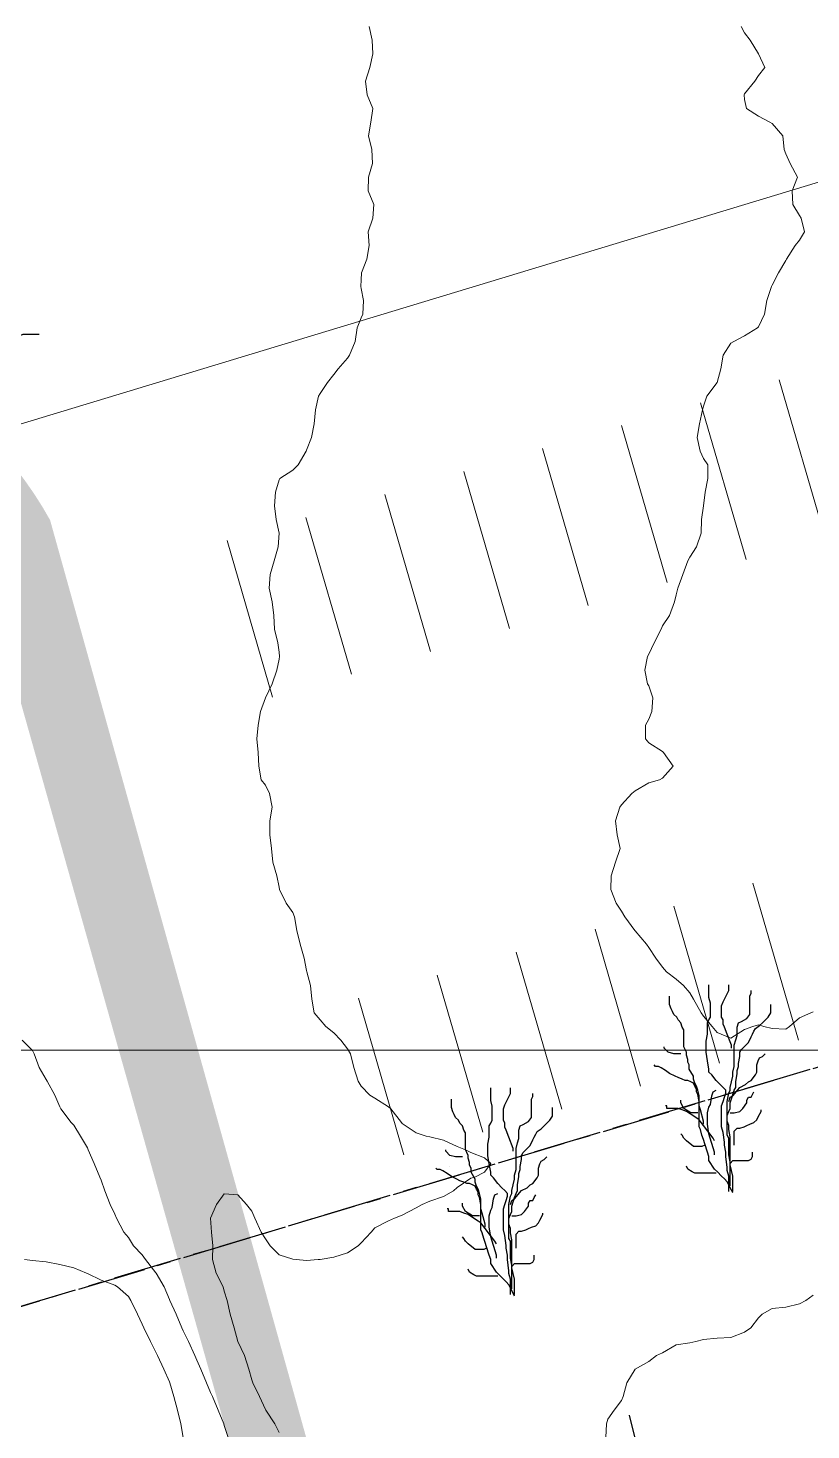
# Model space of a CAD drawing. Header units: centimetres. Extents: x 0 to 642158, y -847 to 649707.
# Drawn here: x 616996.6 to 617025.2, y 621173.5 to 621224.7 of the extents above; entities that cross this region are included whole.
import ezdxf

# ---------------------------------------------------------------- set-up
doc = ezdxf.new("R2010")
doc.units = ezdxf.units.CM
doc.header["$MEASUREMENT"] = 0
doc.linetypes.add('ACAD_ISO04W100', pattern=[30, 24, -3, 0, -3])
doc.linetypes.add('CENTERX2', pattern=[4, 2.5, -0.5, 0.5, -0.5])
for name, color, linetype, lineweight in [('MEV_grille', 254, 'Continuous', 9), ('MEV_schema paysager_V', 7, 'Continuous', 20), ('MEV_vegetal_V', 7, 'Continuous', 25), ('WAL_topographie 0.5', 253, 'Continuous', 20)]:
    doc.layers.add(name, color=color, linetype=linetype, lineweight=lineweight)
doc.layers.add('MEV_schema paysager_Ha', color=7, linetype='Continuous', lineweight=25, transparency=0.13)
doc.layers.add('SPW_parcellaire cadastral', color=7, linetype='CENTERX2', lineweight=25, true_color=0xff0542)
doc.linetypes.add('FENCELINE1', pattern='A,6.35,-2.54,[133,ltypeshp.shx,S=2.54,R=0,X=-2.54,Y=0],-2.54,25.4', length=36.83)
picture_1 = doc.add_image_def('image2.png', size_in_pixel=(6614, 11023))

# ---------------------------------------------------------------- blocks, each defined once
blk = doc.blocks.new('legende vegetal')
at = {"linetype": 'ACAD_ISO04W100', "ltscale": 0.5}
blk.add_lwpolyline([(617018.434, 621173.873), (617035.162, 621107.256)], dxfattribs=at)
at = {"layer": 'MEV_vegetal_V'}
for points in [[(616989.119, 621211.187), (616989.119, 621211.381), (616989.896, 621211.769), (616990.09, 621211.769), (616990.479, 621211.964), (616990.868, 621211.964), (616992.034, 621212.352), (616992.422, 621212.546), (616992.616, 621212.741), (616994.365, 621212.741), (616995.337, 621212.935), (616996.308, 621213.323), (616996.891, 621213.323)], [(617022.069, 621182.035), (617022.069, 621182.599), (617022.018, 621182.805), (617022.018, 621182.907), (617021.966, 621183.318), (617021.966, 621183.472), (617021.915, 621183.728), (617021.915, 621183.831), (617021.864, 621184.19), (617021.812, 621184.395), (617021.812, 621185.165), (617021.864, 621185.319), (617021.915, 621185.473), (617021.966, 621185.627), (617021.966, 621185.73), (617021.864, 621185.832), (617021.761, 621185.935), (617021.607, 621186.089), (617021.453, 621186.294), (617021.35, 621186.397), (617021.35, 621186.499), (617021.299, 621186.807), (617021.248, 621187.115), (617021.248, 621187.526), (617021.299, 621187.782), (617021.299, 621188.193), (617021.35, 621188.295), (617021.402, 621188.398), (617021.402, 621188.911), (617021.35, 621189.116), (617021.35, 621189.578)], [(617022.172, 621187.269), (617022.172, 621187.372), (617022.018, 621187.782), (617021.915, 621188.039), (617021.864, 621188.141), (617021.864, 621188.295), (617021.812, 621188.398), (617021.812, 621188.808), (617021.864, 621188.962), (617022.069, 621189.373), (617022.069, 621189.578)], [(617022.223, 621181.984), (617022.172, 621182.086), (617022.018, 621182.394), (617021.915, 621182.497), (617021.812, 621182.599), (617021.659, 621182.753), (617021.556, 621182.856), (617021.35, 621183.164), (617021.35, 621183.318), (617021.299, 621183.472), (617021.196, 621183.78), (617021.145, 621183.934), (617021.094, 621184.088), (617021.042, 621184.293), (617020.991, 621184.395), (617020.991, 621185.524), (617020.94, 621185.73), (617020.888, 621185.883), (617020.837, 621185.986), (617020.786, 621186.14), (617020.786, 621186.243), (617020.632, 621186.499), (617020.632, 621186.653), (617020.581, 621186.756), (617020.581, 621186.858), (617020.529, 621187.012), (617020.529, 621187.115), (617020.478, 621187.218), (617020.426, 621187.32), (617020.426, 621187.936), (617020.375, 621188.039), (617020.324, 621188.193), (617020.221, 621188.295), (617020.17, 621188.398), (617020.067, 621188.501), (617020.016, 621188.603), (617019.964, 621188.706), (617019.913, 621188.86), (617019.913, 621189.168)], [(617022.223, 621182.035), (617022.223, 621182.599), (617022.172, 621182.805), (617022.12, 621183.01), (617022.12, 621183.113), (617022.069, 621183.369), (617022.069, 621183.985), (617022.018, 621184.088), (617022.018, 621185.319), (617022.069, 621185.627), (617022.12, 621185.73), (617022.12, 621185.832), (617022.172, 621186.037), (617022.223, 621186.243), (617022.223, 621186.397), (617022.274, 621186.602), (617022.274, 621187.372), (617022.326, 621187.577), (617022.377, 621187.731), (617022.377, 621188.039), (617022.429, 621188.193), (617022.531, 621188.244), (617022.736, 621188.347), (617022.839, 621188.501), (617022.839, 621189.168), (617022.89, 621189.27), (617022.89, 621189.373)], [(617022.12, 621182.24), (617022.12, 621184.036), (617022.069, 621184.293), (617022.069, 621184.447), (617022.018, 621184.601), (617022.018, 621184.806), (617022.069, 621184.96), (617022.12, 621185.062), (617022.12, 621185.268), (617022.172, 621185.422), (617022.223, 621185.576), (617022.274, 621185.73), (617022.326, 621185.832), (617022.326, 621186.037), (617022.377, 621186.345), (617022.377, 621186.448), (617022.429, 621186.602), (617022.429, 621186.705), (617022.48, 621186.961), (617022.48, 621187.115), (617022.531, 621187.218), (617022.788, 621187.474), (617022.89, 621187.679), (617022.942, 621187.782), (617022.993, 621187.885), (617023.044, 621187.987), (617023.199, 621188.09), (617023.301, 621188.193), (617023.506, 621188.398), (617023.609, 621188.552), (617023.609, 621188.86)], [(617020.324, 621187.064), (617020.067, 621187.064), (617019.862, 621187.115), (617019.708, 621187.269), (617019.708, 621187.32)], [(617022.069, 621185.319), (617022.12, 621185.473), (617022.223, 621185.524), (617022.48, 621185.832), (617022.685, 621185.935), (617022.788, 621186.037), (617022.89, 621186.089), (617023.044, 621186.294), (617023.096, 621186.397), (617023.096, 621186.653), (617023.147, 621186.807), (617023.199, 621186.91), (617023.301, 621186.961), (617023.404, 621187.064)], [(617021.145, 621184.498), (617021.145, 621184.601), (617021.042, 621185.011), (617020.991, 621185.165), (617020.991, 621185.319), (617020.94, 621185.576), (617020.888, 621185.678), (617020.888, 621185.781), (617020.837, 621185.883), (617020.786, 621185.986), (617020.683, 621186.037), (617020.581, 621186.089), (617020.478, 621186.089), (617020.375, 621186.14), (617020.221, 621186.191), (617020.118, 621186.243), (617019.913, 621186.345), (617019.759, 621186.448), (617019.605, 621186.551), (617019.502, 621186.602), (617019.4, 621186.602), (617019.348, 621186.653)], [(617014.098, 621178.274), (617014.098, 621178.838), (617014.047, 621179.043), (617014.047, 621179.146), (617013.995, 621179.557), (617013.995, 621179.71), (617013.944, 621179.967), (617013.944, 621180.07), (617013.893, 621180.429), (617013.841, 621180.634), (617013.841, 621181.404), (617013.893, 621181.558), (617013.944, 621181.712), (617013.995, 621181.866), (617013.995, 621181.968), (617013.893, 621182.071), (617013.79, 621182.174), (617013.636, 621182.328), (617013.482, 621182.533), (617013.38, 621182.635), (617013.38, 621182.738), (617013.328, 621183.046), (617013.277, 621183.354), (617013.277, 621183.764), (617013.328, 621184.021), (617013.328, 621184.431), (617013.38, 621184.534), (617013.431, 621184.637), (617013.431, 621185.15), (617013.38, 621185.355), (617013.38, 621185.817)], [(617014.201, 621183.508), (617014.201, 621183.61), (617014.047, 621184.021), (617013.944, 621184.277), (617013.893, 621184.38), (617013.893, 621184.534), (617013.841, 621184.637), (617013.841, 621185.047), (617013.893, 621185.201), (617014.098, 621185.612), (617014.098, 621185.817)], [(617014.252, 621178.274), (617014.252, 621178.838), (617014.201, 621179.043), (617014.15, 621179.249), (617014.15, 621179.351), (617014.098, 621179.608), (617014.098, 621180.224), (617014.047, 621180.326), (617014.047, 621181.558), (617014.098, 621181.866), (617014.15, 621181.968), (617014.15, 621182.071), (617014.201, 621182.276), (617014.252, 621182.481), (617014.252, 621182.635), (617014.304, 621182.841), (617014.304, 621183.61), (617014.355, 621183.816), (617014.406, 621183.97), (617014.406, 621184.277), (617014.458, 621184.431), (617014.56, 621184.483), (617014.765, 621184.585), (617014.868, 621184.739), (617014.868, 621185.406), (617014.919, 621185.509), (617014.919, 621185.612)], [(617021.556, 621183.369), (617021.556, 621183.472), (617021.35, 621184.139), (617021.299, 621184.498), (617021.299, 621184.909), (617021.35, 621185.114), (617021.402, 621185.216), (617021.453, 621185.524), (617021.505, 621185.678), (617021.607, 621185.73)], [(617022.12, 621184.909), (617022.274, 621184.909), (617022.48, 621184.96), (617022.583, 621185.062), (617022.736, 621185.268), (617022.736, 621185.37), (617022.788, 621185.473), (617022.89, 621185.473), (617022.942, 621185.576), (617022.993, 621185.678)], [(617014.252, 621178.222), (617014.201, 621178.325), (617014.047, 621178.633), (617013.944, 621178.736), (617013.841, 621178.838), (617013.688, 621178.992), (617013.585, 621179.095), (617013.38, 621179.403), (617013.38, 621179.557), (617013.328, 621179.71), (617013.226, 621180.018), (617013.174, 621180.172), (617013.123, 621180.326), (617013.071, 621180.532), (617013.02, 621180.634), (617013.02, 621181.763), (617012.969, 621181.968), (617012.917, 621182.122), (617012.866, 621182.225), (617012.815, 621182.379), (617012.815, 621182.481), (617012.661, 621182.738), (617012.661, 621182.892), (617012.61, 621182.995), (617012.61, 621183.097), (617012.558, 621183.251), (617012.558, 621183.354), (617012.507, 621183.456), (617012.456, 621183.559), (617012.456, 621184.175), (617012.404, 621184.277), (617012.353, 621184.431), (617012.25, 621184.534), (617012.199, 621184.637), (617012.096, 621184.739), (617012.045, 621184.842), (617011.993, 621184.945), (617011.942, 621185.098), (617011.942, 621185.406)], [(617014.15, 621178.479), (617014.15, 621180.275), (617014.098, 621180.532), (617014.098, 621180.685), (617014.047, 621180.839), (617014.047, 621181.045), (617014.098, 621181.199), (617014.15, 621181.301), (617014.15, 621181.506), (617014.201, 621181.66), (617014.252, 621181.814), (617014.304, 621181.968), (617014.355, 621182.071), (617014.355, 621182.276), (617014.406, 621182.584), (617014.406, 621182.687), (617014.458, 621182.841), (617014.458, 621182.943), (617014.509, 621183.2), (617014.509, 621183.354), (617014.56, 621183.456), (617014.817, 621183.713), (617014.919, 621183.918), (617014.971, 621184.021), (617015.022, 621184.123), (617015.074, 621184.226), (617015.228, 621184.329), (617015.33, 621184.431), (617015.535, 621184.637), (617015.638, 621184.791), (617015.638, 621185.098)], [(617021.556, 621183.882), (617021.505, 621183.985), (617020.991, 621184.652), (617020.837, 621184.755), (617020.529, 621184.96), (617020.375, 621185.011), (617020.221, 621185.062), (617019.811, 621185.062), (617019.811, 621185.165), (617019.759, 621185.165)], [(617020.94, 621184.909), (617020.683, 621184.909), (617020.426, 621185.062), (617020.324, 621185.268), (617020.324, 621185.37)], [(617022.274, 621183.728), (617022.274, 621184.241), (617022.377, 621184.344), (617022.48, 621184.344), (617022.634, 621184.395), (617022.736, 621184.447), (617022.839, 621184.498), (617022.993, 621184.549), (617023.096, 621184.652), (617023.147, 621184.755), (617023.25, 621184.96), (617023.25, 621185.011)], [(617021.196, 621183.728), (617021.094, 621183.677), (617020.786, 621183.677), (617020.529, 621183.882), (617020.426, 621183.985), (617020.375, 621184.088), (617020.324, 621184.139)], [(617012.353, 621183.302), (617012.096, 621183.302), (617011.891, 621183.354), (617011.737, 621183.508), (617011.737, 621183.559)], [(617022.12, 621182.907), (617022.12, 621183.061), (617022.223, 621183.164), (617022.788, 621183.164), (617022.89, 621183.215), (617022.942, 621183.318), (617022.942, 621183.472)], [(617013.174, 621180.737), (617013.174, 621180.839), (617013.071, 621181.25), (617013.02, 621181.404), (617013.02, 621181.558), (617012.969, 621181.814), (617012.917, 621181.917), (617012.917, 621182.02), (617012.866, 621182.122), (617012.815, 621182.225), (617012.712, 621182.276), (617012.61, 621182.328), (617012.507, 621182.328), (617012.404, 621182.379), (617012.25, 621182.43), (617012.147, 621182.481), (617011.942, 621182.584), (617011.788, 621182.687), (617011.634, 621182.789), (617011.532, 621182.841), (617011.429, 621182.841), (617011.378, 621182.892)], [(617011.861, 621182.952), (617011.861, 621182.952)], [(617014.098, 621181.558), (617014.15, 621181.712), (617014.252, 621181.763), (617014.509, 621182.071), (617014.714, 621182.174), (617014.817, 621182.276), (617014.919, 621182.328), (617015.074, 621182.533), (617015.125, 621182.635), (617015.125, 621182.892), (617015.176, 621183.046), (617015.228, 621183.149), (617015.33, 621183.2), (617015.433, 621183.302)], [(617021.607, 621182.702), (617020.837, 621182.702), (617020.735, 621182.753), (617020.581, 621182.856), (617020.529, 621182.959)], [(617013.585, 621179.608), (617013.585, 621179.71), (617013.38, 621180.378), (617013.328, 621180.737), (617013.328, 621181.147), (617013.38, 621181.353), (617013.431, 621181.455), (617013.482, 621181.763), (617013.534, 621181.917), (617013.636, 621181.968)], [(617014.15, 621181.147), (617014.304, 621181.147), (617014.509, 621181.199), (617014.612, 621181.301), (617014.765, 621181.506), (617014.765, 621181.609), (617014.817, 621181.712), (617014.919, 621181.712), (617014.971, 621181.814), (617015.022, 621181.917)], [(617013.585, 621180.121), (617013.534, 621180.224), (617013.02, 621180.891), (617012.866, 621180.993), (617012.558, 621181.199), (617012.404, 621181.25), (617012.25, 621181.301), (617011.84, 621181.301), (617011.84, 621181.404), (617011.788, 621181.404)], [(617012.969, 621181.147), (617012.712, 621181.147), (617012.456, 621181.301), (617012.353, 621181.506), (617012.353, 621181.609)], [(617014.304, 621179.967), (617014.304, 621180.48), (617014.406, 621180.583), (617014.509, 621180.583), (617014.663, 621180.634), (617014.765, 621180.685), (617014.868, 621180.737), (617015.022, 621180.788), (617015.125, 621180.891), (617015.176, 621180.993), (617015.279, 621181.199), (617015.279, 621181.25)], [(617013.226, 621179.967), (617013.123, 621179.916), (617012.815, 621179.916), (617012.558, 621180.121), (617012.456, 621180.224), (617012.404, 621180.326), (617012.353, 621180.378)], [(617014.15, 621179.146), (617014.15, 621179.3), (617014.252, 621179.403), (617014.817, 621179.403), (617014.919, 621179.454), (617014.971, 621179.557), (617014.971, 621179.71)], [(617013.636, 621178.941), (617012.866, 621178.941), (617012.764, 621178.992), (617012.61, 621179.095), (617012.558, 621179.197)]]:
    blk.add_lwpolyline(points, dxfattribs=at)
blk = doc.blocks.new('*U114')
at = {"layer": 'MEV_grille', "transparency": 33554687}
blk.add_lwpolyline([(-1338.461, 0), (1338.461, 0)], dxfattribs=at)
blk = doc.blocks.new('*U115')
at = {"layer": 'MEV_grille', "color": 0, "linetype": 'ByBlock', "lineweight": -2, "transparency": 16777216}
blk.add_blockref('*U114', (0, -1200), dxfattribs=at)

msp = doc.modelspace()

# ---------------------------------------------------------------- hatches: boundary and pattern name
at = {"layer": 'MEV_schema paysager_Ha', "transparency": 33554687}
h = msp.add_hatch(dxfattribs=at)
h.set_pattern_fill('AR-SAND', color=256, angle=45)
h.set_pattern_definition([(82.5, (0, 0), (-1.407013184, 1.3179271225), [0, -1.52, 0, -1.7, 0, -1.625]), (52.5, (0, 0), (-0.744137511, 3.24697973), [0, -0.82, 0, -1.37, 0, -0.525]), (12.5, (-0.8697, -0.8697), (2.198029273, 2.206032383), [0, -0.5, 0, -1.8, 0, -2.35]), (2.5, (-0.8697, -0.8697), (1.5050421636, 2.746262851), [0, -0.25, 0, -1.18, 0, -1.35])])
edge = h.paths.add_edge_path()
edge.add_line((616904.324, 621190.066), (616982.401, 621210.953))
edge.add_arc((616984.552, 621198.967), 12.177, 33.0735, 100.1729, ccw=False)
edge.add_line((616994.756, 621205.612), (617014.985, 621133.912))
edge.add_line((617014.985, 621133.912), (617017.553, 621134.537))
edge.add_line((617017.553, 621134.537), (616997.388, 621206.734))
edge.add_arc((616985.445, 621200.128), 13.648, 28.9491, 104.5602)
edge.add_line((616982.014, 621213.338), (616903.37, 621192.87))
edge.add_line((616903.37, 621192.87), (616904.324, 621190.066))

# ---------------------------------------------------------------- linework, layer by layer
at = {"layer": 'MEV_schema paysager_V', "color": 60, "linetype": 'FENCELINE1', "ltscale": 0.2}
msp.add_lwpolyline([(616906.386, 621183), (617050.979, 621226.816), (617022.978, 621370.881)], dxfattribs=at)
at = {"layer": 'MEV_schema paysager_V', "color": 51}
for points in [[(617024.016, 621211.854), (617025.681, 621206.129)], [(617021.135, 621211.016), (617022.8, 621205.291)], [(617018.255, 621210.179), (617019.919, 621204.453)], [(617015.374, 621209.341), (617017.039, 621203.616)], [(617012.493, 621208.503), (617014.158, 621202.778)], [(617009.613, 621207.666), (617011.277, 621201.941)], [(617006.732, 621206.828), (617008.397, 621201.103)], [(617003.851, 621205.991), (617005.516, 621200.265)], [(617023.049, 621193.476), (617024.714, 621187.751)], [(617020.168, 621192.638), (617021.833, 621186.913)], [(617017.287, 621191.801), (617018.952, 621186.075)], [(617014.407, 621190.963), (617016.072, 621185.238)], [(617011.526, 621190.125), (617013.191, 621184.4)], [(617008.645, 621189.288), (617010.31, 621183.563)]]:
    msp.add_lwpolyline(points, dxfattribs=at)
at = {"layer": 'SPW_parcellaire cadastral'}
for points in [[(616994.605, 621177.519), (616985.886, 621207.147), (616944.019, 621346.288), (616971.753, 621365.049), (617029.25, 621381.354), (617065.63, 621389.514), (617071.741, 621390.887), (617073.221, 621360.179), (617089.684, 621313.243), (617093.033, 621290.202), (617101.744, 621209.692), (616994.605, 621177.519)], [(616991.404, 621171.223), (616996.089, 621172.519), (616994.605, 621177.519), (617101.744, 621209.692)]]:
    msp.add_lwpolyline(points, dxfattribs=at)
at = {"layer": 'WAL_topographie 0.5'}
for points in [[(617009.04, 621224.75), (617009.147, 621224.25), (617009.177, 621223.75), (617009.062, 621223.25), (617008.909, 621222.75), (617008.966, 621222.25), (617009.169, 621221.75), (617009.103, 621221.25), (617009.013, 621220.75), (617009.14, 621220.25), (617009.159, 621219.75), (617009.012, 621219.25), (617009.007, 621218.75), (617009.215, 621218.25), (617009.173, 621217.75), (617009, 621217.25), (617009.036, 621216.75), (617008.956, 621216.25), (617008.765, 621215.75), (617008.75, 621215.5), (617008.734, 621215.25), (617008.75, 621215.178), (617008.838, 621214.75), (617008.806, 621214.25), (617008.75, 621214.113), (617008.607, 621213.75), (617008.532, 621213.25), (617008.32, 621212.75), (617008.25, 621212.643), (617007.906, 621212.25), (617007.75, 621212.05), (617007.516, 621211.75), (617007.25, 621211.345), (617007.191, 621211.25), (617007.079, 621210.75), (617007.029, 621210.25), (617006.936, 621209.75), (617006.75, 621209.286), (617006.736, 621209.25), (617006.442, 621208.75), (617006.25, 621208.55), (617005.781, 621208.25), (617005.75, 621208.2), (617005.614, 621207.75), (617005.588, 621207.25), (617005.644, 621206.75), (617005.75, 621206.25), (617005.75, 621206.25), (617005.75, 621206.25), (617005.722, 621205.75), (617005.575, 621205.25), (617005.424, 621204.75), (617005.39, 621204.25), (617005.494, 621203.75), (617005.561, 621203.25), (617005.58, 621202.75), (617005.705, 621202.25), (617005.75, 621201.917), (617005.77, 621201.75), (617005.75, 621201.65), (617005.663, 621201.25), (617005.5, 621200.75), (617005.25, 621200.25), (617005.25, 621200.25), (617005.071, 621199.75), (617004.983, 621199.25), (617004.942, 621198.75), (617004.983, 621198.25), (617005.015, 621197.75), (617005.095, 621197.25), (617005.25, 621197.062), (617005.4, 621196.75), (617005.495, 621196.25), (617005.412, 621195.75), (617005.417, 621195.25), (617005.476, 621194.75), (617005.52, 621194.25), (617005.667, 621193.75), (617005.75, 621193.333), (617005.769, 621193.25), (617006.009, 621192.75), (617006.25, 621192.408), (617006.318, 621192.25), (617006.403, 621191.75), (617006.515, 621191.25), (617006.671, 621190.75), (617006.75, 621190.3), (617006.763, 621190.25), (617006.897, 621189.75), (617006.944, 621189.25), (617007.028, 621188.75), (617007.25, 621188.489), (617007.462, 621188.25), (617007.75, 621188.023), (617008.007, 621187.75), (617008.25, 621187.435), (617008.364, 621187.25), (617008.484, 621186.75), (617008.633, 621186.25), (617008.75, 621186.078), (617009.068, 621185.75), (617009.25, 621185.635), (617009.75, 621185.321), (617009.829, 621185.25), (617010.221, 621184.75), (617010.25, 621184.708), (617010.75, 621184.37), (617011.125, 621184.25), (617011.25, 621184.22), (617011.75, 621184.103), (617012.25, 621183.875), (617012.554, 621183.75), (617012.75, 621183.65), (617013.25, 621183.455), (617013.477, 621183.25), (617013.25, 621182.929), (617012.9, 621182.75), (617012.75, 621182.717), (617012.25, 621182.371), (617012.114, 621182.25), (617011.75, 621182.045), (617011.25, 621181.881), (617010.973, 621181.75), (617010.75, 621181.628), (617010.25, 621181.365), (617009.962, 621181.25), (617009.75, 621181.155), (617009.25, 621180.898), (617009.109, 621180.75), (617008.75, 621180.358), (617008.641, 621180.25), (617008.25, 621179.986), (617007.75, 621179.834), (617007.25, 621179.753), (617007.179, 621179.75), (617006.75, 621179.711), (617006.375, 621179.75), (617006.25, 621179.757), (617005.75, 621179.918), (617005.421, 621180.25), (617005.25, 621180.497), (617005.093, 621180.75), (617004.869, 621181.25), (617004.75, 621181.51), (617004.555, 621181.75), (617004.25, 621182.111), (617003.75, 621182.139), (617003.466, 621181.75), (617003.25, 621181.25), (617003.281, 621180.75), (617003.326, 621180.25), (617003.323, 621179.75), (617003.452, 621179.25), (617003.706, 621178.75), (617003.75, 621178.592), (617003.85, 621178.25), (617003.965, 621177.75), (617004.109, 621177.25), (617004.25, 621176.75), (617004.25, 621176.75), (617004.482, 621176.25), (617004.643, 621175.75), (617004.75, 621175.352), (617004.791, 621175.25), (617005.035, 621174.75), (617005.25, 621174.275), (617005.268, 621174.25), (617005.595, 621173.75), (617005.75, 621173.434)], [(617022.617, 621224.75), (617022.75, 621224.515), (617022.946, 621224.25), (617023.25, 621223.75), (617023.25, 621223.75), (617023.481, 621223.25), (617023.25, 621222.95), (617023.117, 621222.75), (617022.75, 621222.292), (617022.727, 621222.25), (617022.75, 621222.083), (617022.813, 621221.75), (617023.25, 621221.47), (617023.673, 621221.25), (617023.75, 621221.2), (617024.141, 621220.75), (617024.196, 621220.25), (617024.25, 621220.1), (617024.417, 621219.75), (617024.675, 621219.25), (617024.483, 621218.75), (617024.507, 621218.25), (617024.75, 621217.845), (617024.813, 621217.75), (617024.94, 621217.25), (617024.75, 621216.945), (617024.598, 621216.75), (617024.272, 621216.25), (617024.25, 621216.2), (617023.985, 621215.75), (617023.75, 621215.306), (617023.73, 621215.25), (617023.56, 621214.75), (617023.471, 621214.25), (617023.25, 621213.781), (617023.224, 621213.75), (617022.75, 621213.45), (617022.35, 621213.25), (617022.25, 621213.182), (617021.971, 621212.75), (617021.875, 621212.25), (617021.75, 621211.75), (617021.75, 621211.75), (617021.375, 621211.25), (617021.25, 621210.893), (617021.214, 621210.75), (617021.103, 621210.25), (617021.015, 621209.75), (617021.129, 621209.25), (617021.25, 621208.981), (617021.4, 621208.75), (617021.408, 621208.25), (617021.304, 621207.75), (617021.25, 621207.25), (617021.25, 621207.25), (617021.172, 621206.75), (617021.159, 621206.25), (617020.989, 621205.75), (617020.75, 621205.383), (617020.67, 621205.25), (617020.49, 621204.75), (617020.315, 621204.25), (617020.25, 621204), (617020.187, 621203.75), (617020.01, 621203.25), (617019.75, 621202.868), (617019.696, 621202.75), (617019.444, 621202.25), (617019.25, 621201.838), (617019.2, 621201.75), (617019.1, 621201.25), (617019.204, 621200.75), (617019.25, 621200.679), (617019.4, 621200.25), (617019.36, 621199.75), (617019.25, 621199.469), (617019.133, 621199.25), (617019.13, 621198.75), (617019.25, 621198.607), (617019.75, 621198.287), (617019.792, 621198.25), (617020.139, 621197.75), (617019.75, 621197.313), (617019.639, 621197.25), (617019.25, 621197.147), (617018.75, 621196.856), (617018.629, 621196.75), (617018.25, 621196.343), (617018.192, 621196.25), (617018.034, 621195.75), (617018.101, 621195.25), (617018.2, 621194.75), (617018.039, 621194.25), (617017.87, 621193.75), (617017.865, 621193.25), (617018.062, 621192.75), (617018.25, 621192.46), (617018.373, 621192.25), (617018.739, 621191.75), (617018.75, 621191.737), (617019.17, 621191.25), (617019.25, 621191.137), (617019.511, 621190.75), (617019.75, 621190.417), (617019.891, 621190.25), (617020.25, 621189.981), (617020.517, 621189.75), (617020.75, 621189.481), (617020.886, 621189.25), (617021.167, 621188.75), (617021.25, 621188.63), (617021.568, 621188.25), (617021.75, 621188.037), (617022.25, 621187.821), (617022.75, 621188.141), (617023.044, 621188.25), (617023.25, 621188.308), (617023.456, 621188.25), (617023.75, 621188.172), (617024.25, 621188.159), (617024.389, 621188.25), (617024.75, 621188.567), (617025.167, 621188.75), (617025.25, 621188.784)], [(616996.375, 621187.75), (616996.75, 621187.375), (616996.81, 621187.25), (616996.993, 621186.75), (616997.25, 621186.321), (616997.288, 621186.25), (616997.564, 621185.75), (616997.75, 621185.317), (616997.786, 621185.25), (616998.162, 621184.75), (616998.25, 621184.65), (616998.5, 621184.25), (616998.75, 621183.821), (616998.782, 621183.75), (616999.004, 621183.25), (616999.202, 621182.75), (616999.25, 621182.637), (616999.388, 621182.25), (616999.578, 621181.75), (616999.75, 621181.406), (616999.811, 621181.25), (617000.082, 621180.75), (617000.25, 621180.547), (617000.43, 621180.25), (617000.75, 621179.922), (617000.877, 621179.75), (617001.25, 621179.265), (617001.261, 621179.25), (617001.549, 621178.75), (617001.75, 621178.286), (617001.767, 621178.25), (617001.991, 621177.75), (617002.203, 621177.25), (617002.25, 621177.145), (617002.439, 621176.75), (617002.679, 621176.25), (617002.75, 621176.078), (617002.891, 621175.75), (617003.097, 621175.25), (617003.25, 621174.898), (617003.316, 621174.75), (617003.528, 621174.25), (617003.729, 621173.75), (617003.75, 621173.69), (617003.893, 621173.25)], [(616996.456, 621179.75), (616996.75, 621179.706), (616997.25, 621179.659), (616997.75, 621179.566), (616998.25, 621179.447), (616998.718, 621179.25), (616998.75, 621179.238), (616999.25, 621178.993), (616999.75, 621178.808), (616999.846, 621178.75), (617000.25, 621178.399), (617000.342, 621178.25), (617000.576, 621177.75), (617000.75, 621177.392), (617000.814, 621177.25), (617001.052, 621176.75), (617001.25, 621176.367), (617001.305, 621176.25), (617001.544, 621175.75), (617001.75, 621175.287), (617001.764, 621175.25), (617001.912, 621174.75), (617002.036, 621174.25), (617002.161, 621173.75), (617002.25, 621173.25)], [(617025.25, 621178.45), (617024.983, 621178.25), (617024.75, 621178.125), (617024.25, 621178.01), (617023.75, 621177.96), (617023.389, 621177.75), (617023.25, 621177.618), (617022.97, 621177.25), (617022.75, 621177.101), (617022.25, 621176.895), (617021.75, 621176.879), (617021.25, 621176.824), (617020.972, 621176.75), (617020.75, 621176.703), (617020.25, 621176.628), (617019.75, 621176.341), (617019.536, 621176.25), (617019.25, 621176.028), (617018.75, 621175.75), (617018.75, 621175.75), (617018.454, 621175.25), (617018.318, 621174.75), (617018.25, 621174.6), (617017.981, 621174.25), (617017.75, 621173.917), (617017.7, 621173.75), (617017.679, 621173.25)]]:
    msp.add_lwpolyline(points, dxfattribs=at)

# ---------------------------------------------------------------- block references
at = {"layer": 'MEV_grille', "transparency": 33554687}
msp.add_blockref('*U115', (616669.481, 622387.381), dxfattribs=at)
at = {"layer": 'MEV_vegetal_V'}
msp.add_blockref('legende vegetal', (0.098, 0.193), dxfattribs=at)

# ---------------------------------------------------------------- pictures from other files: only their frames are drawn
image = msp.add_image(picture_1, insert=(616830.845, 620745.783), size_in_units=(429.466, 715.756), dxfattribs=dict(brightness=75))
image.dxf.flags = 7

doc.saveas('drawing.dxf')
